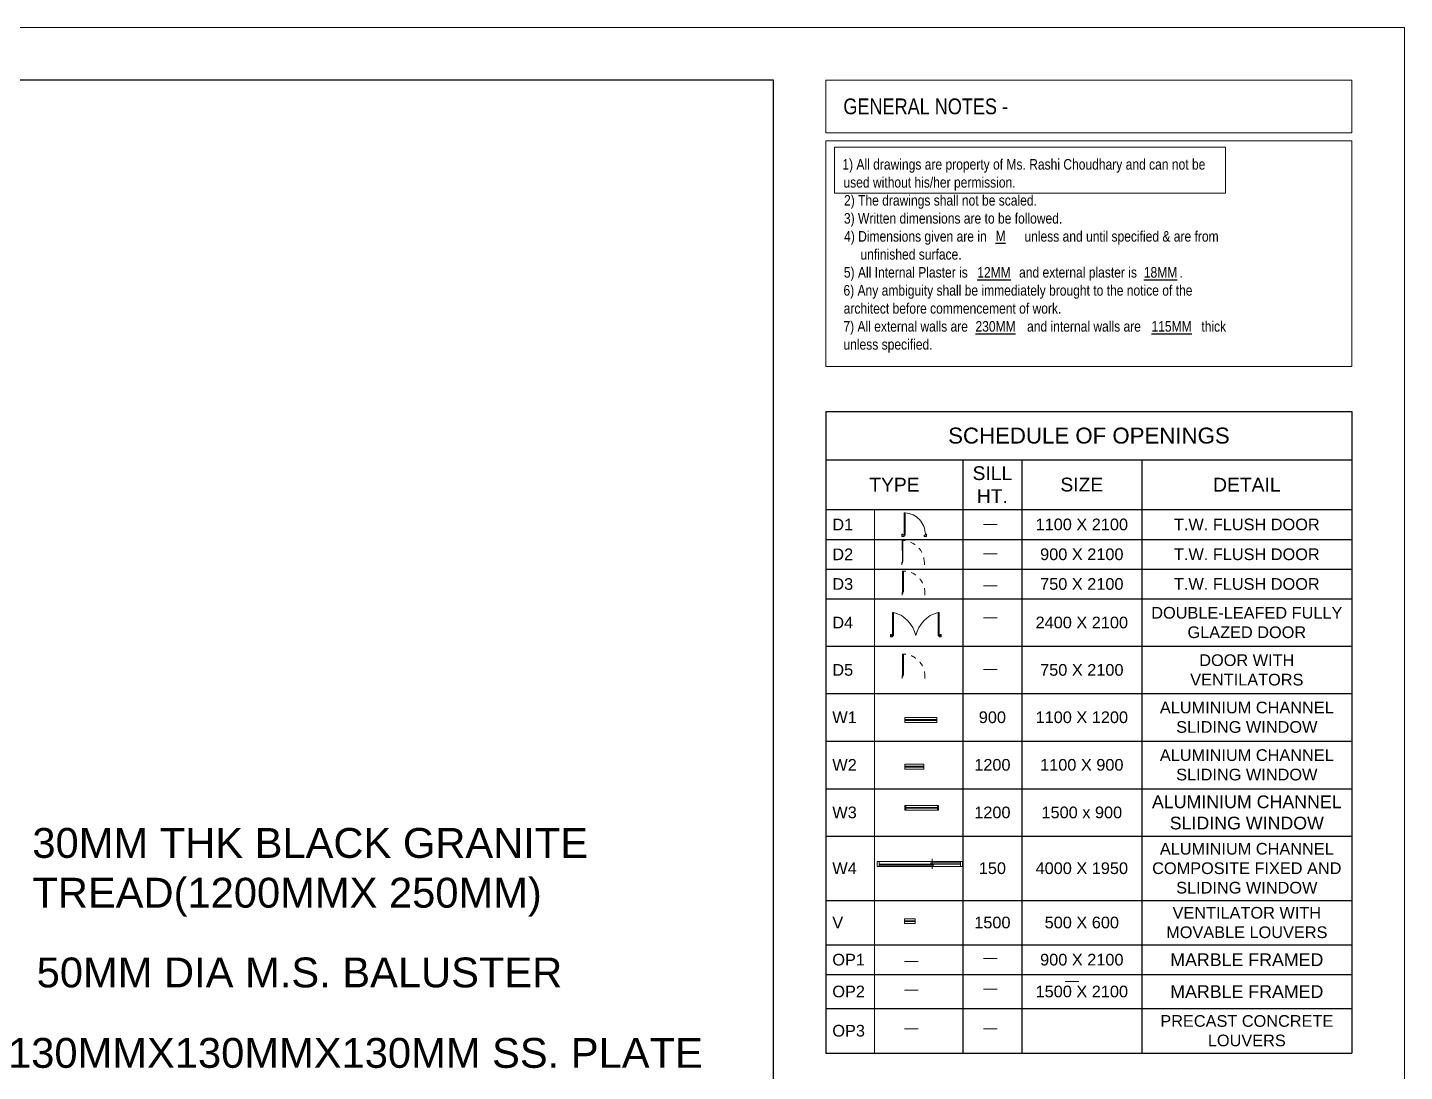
# Model space of a CAD drawing. Header units: millimetres. Extents: x -1932176 to 78768, y -1967 to 1266654.
# Drawn here: x -1855312.64 to -1855286.67, y 1151235.54 to 1151255.21 of the extents above; entities that cross this region are included whole.
import ezdxf

# ---------------------------------------------------------------- set-up
doc = ezdxf.new("R2010")
doc.units = ezdxf.units.MM
doc.linetypes.add('ACAD_ISO03W100', pattern=[30, 12, -18])
doc.linetypes.add('DASHED2', pattern=[9.525, 6.35, -3.175])
for name, color, linetype, lineweight in [('DIMENSION', 31, 'Continuous', 5), ('Door window', 200, 'Continuous', 9), ('text', 252, 'Continuous', 5), ('walls', 50, 'Continuous', 30)]:
    doc.layers.add(name, color=color, linetype=linetype, lineweight=lineweight)
doc.layers.add('FURNITURE', color=160, linetype='Continuous', lineweight=9, transparency=0.1)
doc.styles.add('1OO NEW', font='arial.ttf', dxfattribs={"height": 100})
doc.styles.add('20 scale', font='ARIALN.TTF', dxfattribs={"height": 0.2})
doc.styles.get("Standard").update_dxf_attribs({"font": 'arial.ttf'})

# ---------------------------------------------------------------- blocks, each defined once
blk = doc.blocks.new('*T327')
at = {"layer": 'text', "color": 0, "linetype": 'ByBlock', "lineweight": -2, "ltscale": 30, "transparency": 16777216}
for p, q in [((0, 0), (9.916, 0)), ((0, 0), (0, -12.086)), ((9.916, 0), (9.916, -12.086)), ((0, -0.907), (9.916, -0.907)), ((2.582, -0.907), (2.582, -12.086)), ((3.693, -0.907), (3.693, -12.086)), ((5.955, -0.907), (5.955, -12.086)), ((0, -1.844), (9.916, -1.844)), ((0, -2.409), (9.916, -2.409)), ((0, -2.969), (9.916, -2.969)), ((0, -3.529), (9.916, -3.529)), ((0, -4.422), (9.916, -4.422)), ((0, -5.314), (9.916, -5.314)), ((0, -6.207), (9.916, -6.207)), ((0, -7.108), (9.916, -7.108)), ((0, -8.001), (9.916, -8.001)), ((0, -9.209), (9.916, -9.209)), ((0, -10.048), (9.916, -10.048)), ((0, -10.608), (9.916, -10.608)), ((0, -11.248), (9.916, -11.248)), ((0, -12.086), (9.916, -12.086))]:
    blk.add_line(p, q, dxfattribs=at)
at = {"layer": 'text', "color": 0, "linetype": 'Continuous', "lineweight": 9, "ltscale": 30, "transparency": 16777216}
for s, insert, char_height, width, attachment_point in [('SCHEDULE OF OPENINGS', (4.958, -0.453), 0.3, 9.67582, 5), ('SILL HT.', (3.138, -1.376), 0.26, 0.87101, 5), ('TYPE', (1.291, -1.376), 0.26, 2.34236, 5), ('SIZE', (4.824, -1.376), 0.26, 2.0213, 5), ('DETAIL', (7.935, -1.376), 0.26, 3.72115, 5), ('D1', (0.12, -2.127), 0.22, 2.34236, 4), ('1100 X 2100', (4.824, -2.127), 0.22, 2.0213, 5), ('T.W. FLUSH DOOR', (7.935, -2.127), 0.22, 3.72115, 5), ('D2', (0.12, -2.689), 0.22, 2.34236, 4), ('900 X 2100', (4.824, -2.689), 0.22, 2.0213, 5), ('T.W. FLUSH DOOR', (7.935, -2.689), 0.22, 3.72115, 5), ('D3', (0.12, -3.249), 0.22, 2.34236, 4), ('750 X 2100', (4.824, -3.249), 0.22, 2.0213, 5), ('T.W. FLUSH DOOR', (7.935, -3.249), 0.22, 3.72115, 5), ('D4', (0.12, -3.975), 0.22, 2.34236, 4), ('2400 X 2100', (4.824, -3.975), 0.22, 2.0213, 5), ('{\\H0.91667x;DOUBLE-LEAFED FULLY GLAZED DOOR} ', (7.935, -3.975), 0.24, 3.72115, 5), ('DOOR WITH VENTILATORS', (7.935, -4.868), 0.22, 3.72115, 5), ('D5', (0.12, -4.868), 0.22, 2.34236, 4), ('750 X 2100', (4.824, -4.868), 0.22, 2.0213, 5), ('W1', (0.12, -5.76), 0.22, 2.34236, 4), ('900', (3.138, -5.76), 0.22, 0.87101, 5), ('1100 X 1200', (4.824, -5.76), 0.22, 2.0213, 5), ('ALUMINIUM CHANNEL SLIDING WINDOW', (7.935, -5.76), 0.22, 3.72115, 5), ('ALUMINIUM CHANNEL SLIDING WINDOW', (7.935, -6.657), 0.22, 3.72115, 5), ('W2', (0.12, -6.657), 0.22, 2.34236, 4), ('1200', (3.138, -6.657), 0.22, 0.87101, 5), ('1100 X 900', (4.824, -6.657), 0.22, 2.0213, 5), ('ALUMINIUM CHANNEL SLIDING WINDOW', (7.935, -7.554), 0.24, 3.72115, 5), ('W3', (0.12, -7.554), 0.22, 2.34236, 4), ('1200', (3.138, -7.554), 0.22, 0.87101, 5), ('1500 x 900', (4.824, -7.554), 0.22, 2.0213, 5), ('ALUMINIUM CHANNEL COMPOSITE FIXED AND SLIDING WINDOW', (7.935, -8.605), 0.22, 3.72115, 5), ('W4', (0.12, -8.605), 0.22, 2.34236, 4), ('150', (3.138, -8.605), 0.22, 0.87101, 5), ('4000 X 1950', (4.824, -8.605), 0.22, 2.0213, 5), ('VENTILATOR WITH MOVABLE LOUVERS', (7.935, -9.628), 0.22, 3.72115, 5), ('V', (0.12, -9.628), 0.22, 2.34236, 4), ('1500', (3.138, -9.628), 0.22, 0.87101, 5), ('500 X 600', (4.824, -9.628), 0.22, 2.0213, 5), ('OP1', (0.12, -10.328), 0.22, 2.34236, 4), ('900 X 2100', (4.824, -10.328), 0.22, 2.0213, 5), ('MARBLE FRAMED', (7.935, -10.328), 0.24, 3.72115, 5), ('OP2', (0.12, -10.928), 0.22, 2.34236, 4), ('1500 X 2100', (4.824, -10.928), 0.22, 2.0213, 5), ('MARBLE FRAMED', (7.935, -10.928), 0.24, 3.72115, 5), ('PRECAST CONCRETE LOUVERS', (7.935, -11.667), 0.22, 3.72115, 5), ('OP3', (0.12, -11.667), 0.22, 2.34236, 4)]:
    blk.add_mtext(s, dxfattribs=dict(at, insert=insert, char_height=char_height, width=width, attachment_point=attachment_point))
blk = doc.blocks.new('MAIN DOOR')
at = {"layer": 'Door window'}
for p, q in [((35.93, 75.597), (35.93, 75.497)), ((35.93, 75.497), (35.98, 75.497)), ((35.98, 75.497), (35.98, 75.547)), ((35.98, 75.547), (36.03, 75.547)), ((35.98, 75.497), (37.03, 75.497)), ((35.98, 75.447), (35.98, 75.497)), ((37.03, 75.447), (35.98, 75.447)), ((36.03, 75.547), (36.03, 75.597)), ((37.03, 75.497), (37.03, 75.447)), ((35.93, 74.442), (35.93, 74.542)), ((35.93, 74.542), (35.98, 74.542)), ((35.98, 74.542), (35.98, 74.492)), ((35.98, 74.492), (36.03, 74.492)), ((36.03, 74.492), (36.03, 74.442))]:
    blk.add_line(p, q, dxfattribs=at)
at = {"layer": 'Door window', "linetype": 'DASHED2'}
blk.add_arc((36.022, 75.502), 1.01, 270.49061, 356.92271, dxfattribs=at)
blk = doc.blocks.new('door')
at = {"layer": 'Door window', "ltscale": 0.04}
for p, q in [((-0.034, -0.133), (-0.043, -0.133)), ((-0.014, -0.133), (-0.034, -0.133)), ((-0.014, -0.083), (-0.014, -0.133))]:
    blk.add_line(p, q, dxfattribs=at)
blk.add_lwpolyline([(-0.002, 0.766), (-0.025, 0.766), (-0.025, -0.083), (-0.002, -0.083)], close=True, dxfattribs=at)
at = {"layer": 'Door window', "linetype": 'ACAD_ISO03W100', "ltscale": 0.01}
blk.add_arc((-0.047, -0.133), 0.9, 359.9999, 87.1557, dxfattribs=at)
blk = doc.blocks.new('door toilet')
at = {"layer": 'Door window', "ltscale": 0.04}
for p, q in [((0, 0), (-0.034, 0)), ((-0.012, 0.05), (0.015, 0.05)), ((0, 0), (0, 0.05))]:
    blk.add_line(p, q, dxfattribs=at)
blk.add_lwpolyline([(-0.012, 0.05), (-0.012, 0.75), (0.015, 0.75), (0.015, 0.05)], dxfattribs=at)
at = {"layer": 'Door window', "linetype": 'ACAD_ISO03W100', "ltscale": 0.01}
blk.add_arc((0.012, 0.028), 0.722, 357.7766, 89.787, dxfattribs=at)
at = {"layer": 'walls'}
blk.add_line((0, 0), (0, 0), dxfattribs=at)
blk = doc.blocks.new('AP0N08')
for p, q in [((0, 0), (0, 120)), ((0, 120), (2100, 120)), ((0, 0), (2100, 0)), ((50, 0), (50, 120)), ((50, 60), (2050, 60)), ((50, 30), (780, 30)), ((720, 90), (2050, 90)), ((720, 90), (720, 60)), ((750, 180), (750, -70)), ((780, 60), (780, 30)), ((2050, 0), (2050, 120)), ((2100, 0), (2100, 120))]:
    blk.add_line(p, q)
blk = doc.blocks.new('window')
at = {"layer": 'Door window'}
for p, q in [((0, 0.135), (0.9, 0.135)), ((0, 0.095), (0.9, 0.095)), ((0.016, 0.135), (0.016, 0.095)), ((0.016, 0.115), (0.882, 0.115)), ((0.882, 0.135), (0.882, 0.095))]:
    blk.add_line(p, q, dxfattribs=at)
for points in [[(0.9, 0.23), (0, 0.23)], [(0, 0), (0.9, 0)]]:
    blk.add_lwpolyline(points, dxfattribs=at)
blk = doc.blocks.new('vent')
at = {"layer": 'Door window', "ltscale": 0.04}
for p, q in [((0, 0.135), (0.5, 0.135)), ((0, 0.093), (0.5, 0.093)), ((0.05, 0.115), (0.45, 0.115))]:
    blk.add_line(p, q, dxfattribs=at)
for points in [[(0, 0.23), (0.5, 0.23)], [(0.5, 0), (0, 0)], [(0.05, 0.093), (0.05, 0.135)], [(0.45, 0.135), (0.45, 0.093)]]:
    blk.add_lwpolyline(points, dxfattribs=at)
blk = doc.blocks.new('win')
at = {"layer": 'Door window', "lineweight": 20, "ltscale": 2}
for p, q in [((0, 0.23), (1.5, 0.23)), ((0, 0.135), (1.5, 0.135)), ((0, 0.095), (1.5, 0.095)), ((0, 0), (1.5, 0)), ((0.05, 0.135), (0.05, 0.095)), ((0.05, 0.125), (1.45, 0.125)), ((0.05, 0.115), (1.45, 0.115)), ((0.05, 0.105), (1.45, 0.105)), ((1.45, 0.135), (1.45, 0.095))]:
    blk.add_line(p, q, dxfattribs=at)
blk = doc.blocks.new('DOUBLE LEAFED DOOR')
at = {"layer": 'Door window'}
for p, q in [((27.994, 34.226), (26.894, 34.226)), ((26.894, 34.226), (26.894, 34.176)), ((26.894, 34.176), (27.994, 34.176)), ((27.944, 34.276), (27.944, 34.326)), ((27.994, 34.276), (27.944, 34.276)), ((27.994, 34.226), (27.994, 34.276)), ((28.044, 34.226), (27.994, 34.226)), ((27.994, 34.176), (27.994, 34.226)), ((28.044, 34.326), (28.044, 34.226)), ((28.044, 34.226), (28.044, 34.226)), ((26.894, 32.026), (26.894, 32.076)), ((26.894, 32.076), (27.994, 32.076)), ((27.994, 32.026), (26.894, 32.026)), ((27.994, 31.976), (27.944, 31.976)), ((27.944, 31.976), (27.944, 31.926)), ((27.994, 32.076), (27.994, 32.026)), ((28.044, 32.026), (27.994, 32.026)), ((27.994, 32.026), (27.994, 31.976)), ((28.044, 31.926), (28.044, 32.026))]:
    blk.add_line(p, q, dxfattribs=at)
for centre, start, end in [((28.304, 34.55), 194.84334, 257.42947), ((28.304, 31.703), 102.57053, 165.15666)]:
    blk.add_arc(centre, 1.459, start, end, dxfattribs=at)

msp = doc.modelspace()

# ---------------------------------------------------------------- linework, layer by layer
at = {"layer": 'DIMENSION', "color": 6, "linetype": 'Continuous', "lineweight": 9, "ltscale": 2.5, "transparency": 33554687}
for p, q in [((-1855376.3544, 1151255.21493), (-1855286.67499, 1151255.21493)), ((-1855286.67499, 1151196.31493), (-1855286.67499, 1151255.21493)), ((-1855297.5824, 1151253.23176), (-1855297.5824, 1151254.22335)), ((-1855297.5824, 1151254.22335), (-1855287.66657, 1151254.22335)), ((-1855297.5824, 1151254.22335), (-1855287.66657, 1151254.22335)), ((-1855297.5824, 1151253.23176), (-1855297.5824, 1151254.22335)), ((-1855287.66657, 1151254.22335), (-1855287.66657, 1151253.23176)), ((-1855287.66657, 1151254.22335), (-1855287.66657, 1151253.23176)), ((-1855287.66657, 1151253.23176), (-1855297.5824, 1151253.23176)), ((-1855297.5824, 1151248.8292), (-1855297.5824, 1151253.08303)), ((-1855287.66657, 1151253.08303), (-1855297.5824, 1151253.08303)), ((-1855287.66657, 1151253.08303), (-1855297.5824, 1151253.08303)), ((-1855287.66657, 1151253.08303), (-1855287.66657, 1151248.8292)), ((-1855297.5824, 1151248.8292), (-1855287.66657, 1151248.8292))]:
    msp.add_line(p, q, dxfattribs=at)
at = {"layer": 'DIMENSION', "color": 6, "linetype": 'Continuous', "lineweight": 25, "ltscale": 2.5, "transparency": 33554687}
for p, q in [((-1855298.57398, 1151254.22335), (-1855375.36281, 1151254.22335)), ((-1855298.57398, 1151197.30651), (-1855298.57398, 1151254.22335))]:
    msp.add_line(p, q, dxfattribs=at)
at = {"layer": 'DIMENSION', "linetype": 'Continuous', "lineweight": 9, "ltscale": 50, "transparency": 33554687}
msp.add_line((-1855297.5824, 1151253.23176), (-1855287.66657, 1151253.23176), dxfattribs=at)
at = {"layer": 'FURNITURE'}
msp.add_lwpolyline([(-1855297.41924, 1151252.96091), (-1855290.05148, 1151252.96091), (-1855290.05148, 1151252.09152), (-1855297.41924, 1151252.09152)], close=True, dxfattribs=at)
at = {"layer": 'text', "color": 6, "linetype": 'Continuous', "lineweight": 9, "ltscale": 2.5, "transparency": 33554687}
for p, q in [((-1855296.66824, 1151246.13296), (-1855296.66824, 1151235.89115)), ((-1855294.61082, 1151245.85033), (-1855294.35147, 1151245.85033)), ((-1855294.61082, 1151245.29841), (-1855294.35147, 1151245.29841)), ((-1855294.61082, 1151244.69597), (-1855294.35147, 1151244.69597)), ((-1855294.61082, 1151244.08887), (-1855294.35147, 1151244.08887)), ((-1855294.61082, 1151243.11625), (-1855294.35147, 1151243.11625)), ((-1855296.10292, 1151237.61876), (-1855295.84357, 1151237.61876)), ((-1855294.61082, 1151237.67328), (-1855294.35147, 1151237.67328)), ((-1855294.61082, 1151237.09738), (-1855294.35147, 1151237.09738)), ((-1855293.07381, 1151237.23925), (-1855292.81446, 1151237.23925)), ((-1855296.10292, 1151237.07482), (-1855295.84357, 1151237.07482)), ((-1855296.10292, 1151236.34445), (-1855295.84357, 1151236.34445)), ((-1855294.61082, 1151236.34617), (-1855294.35147, 1151236.34617))]:
    msp.add_line(p, q, dxfattribs=at)
at = {"layer": 'text'}
for p, q in [((-1855296.15042, 1151245.6676), (-1855296.15042, 1151245.6276)), ((-1855295.68809, 1151245.6676), (-1855295.68809, 1151245.6276)), ((-1855296.15065, 1151245.13849), (-1855296.15042, 1151245.09123)), ((-1855295.72762, 1151245.14048), (-1855295.7274, 1151245.09323)), ((-1855296.14772, 1151244.57492), (-1855296.14772, 1151244.51853)), ((-1855295.718, 1151244.57492), (-1855295.718, 1151244.51853)), ((-1855296.36819, 1151243.77505), (-1855296.36819, 1151243.73505)), ((-1855295.40819, 1151243.77505), (-1855295.40819, 1151243.73505)), ((-1855296.14772, 1151243.00788), (-1855296.14772, 1151242.95149)), ((-1855295.718, 1151243.00788), (-1855295.718, 1151242.95149)), ((-1855296.09304, 1151242.21124), (-1855296.09304, 1151242.11924)), ((-1855295.49304, 1151242.21124), (-1855295.49304, 1151242.11924)), ((-1855296.09835, 1151241.33167), (-1855296.09835, 1151241.23967)), ((-1855295.73835, 1151241.33167), (-1855295.73835, 1151241.23967)), ((-1855296.09835, 1151240.55818), (-1855296.09835, 1151240.46618)), ((-1855295.45835, 1151240.55818), (-1855295.45835, 1151240.46618)), ((-1855296.10292, 1151238.42263), (-1855296.10292, 1151238.33063)), ((-1855295.90292, 1151238.42263), (-1855295.90292, 1151238.33063))]:
    msp.add_line(p, q, dxfattribs=at)
at = {"layer": 'text', "lineweight": 9, "ltscale": 0.04, "transparency": 33554646}
for p, q in [((-1855296.09835, 1151240.55818), (-1855295.45835, 1151240.55818)), ((-1855296.09835, 1151240.46618), (-1855295.45835, 1151240.46618)), ((-1855296.07835, 1151240.55818), (-1855296.07835, 1151240.46618)), ((-1855295.47835, 1151240.51618), (-1855296.07835, 1151240.51618)), ((-1855295.47835, 1151240.51218), (-1855296.07835, 1151240.51218)), ((-1855295.47835, 1151240.50818), (-1855296.07835, 1151240.50818)), ((-1855295.47835, 1151240.55818), (-1855295.47835, 1151240.46618))]:
    msp.add_line(p, q, dxfattribs=at)

# ---------------------------------------------------------------- block references
msp.add_blockref('*T327', (-1855297.5824, 1151247.97739))
at = {"layer": 'text'}
for name, p, xscale, yscale, zscale, rotation in [('MAIN DOOR', (-1855265.91147, 1151231.25542), 0.4, 0.4, 0.4, 90), ('door', (-1855296.13055, 1151245.19007), 0.4725500514086484, 0.4725500514086484, 0.4725500514086484, 0.2703150541576388), ('DOUBLE LEAFED DOOR', (-1855309.13867, 1151254.95267), 0.4, 0.4, 0.4, 270), ('AP0N08', (-1855295.00499, 1151239.49849), 0.0007666666666666617, 0.0007666666666666617, 0.0007666666666666617, 179.9999999999999)]:
    msp.add_blockref(name, p, dxfattribs=dict(at, xscale=xscale, yscale=yscale, zscale=zscale, rotation=rotation))
at = {"layer": 'text', "xscale": 0.563896713302228, "yscale": 0.563896713302228, "zscale": 0.563896713302228}
for p in [(-1855296.13147, 1151244.55094), (-1855296.13147, 1151242.98389)]:
    msp.add_blockref('door toilet', p, dxfattribs=at)
at = {"layer": 'text', "lineweight": 20, "xscale": 0.4, "yscale": 0.4, "zscale": 0.4}
msp.add_blockref('win', (-1855296.09304, 1151242.11924), dxfattribs=at)
at = {"layer": 'text', "lineweight": 18, "xscale": 0.4, "yscale": 0.4, "zscale": 0.4}
for name, p, rotation in [('window', (-1855295.73835, 1151241.33167), 179.9999999999924), ('vent', (-1855295.90292, 1151238.42263), 180)]:
    msp.add_blockref(name, p, dxfattribs=dict(at, rotation=rotation))

# ---------------------------------------------------------------- texts
at = {"layer": 'DIMENSION', "linetype": 'Continuous', "lineweight": 25, "transparency": 33554687, "style": '20 scale'}
for s, height, p in [('GENERAL NOTES -', 0.2974747, (-1855297.25429, 1151253.58102)), ('1) All drawings are property of Ms. Rashi Choudhary and can not be', 0.1983165, (-1855297.2729, 1151252.53857)), ('used without his/her permission.', 0.1983165, (-1855297.25227, 1151252.19928)), ('2) The drawings shall not be scaled.', 0.1983165, (-1855297.24189, 1151251.85999)), ('3) Written dimensions are to be followed.', 0.1983165, (-1855297.24337, 1151251.5207)), ('4) Dimensions given are in ', 0.1983165, (-1855297.24068, 1151251.18141)), ('%%UM', 0.198316, (-1855294.38408, 1151251.19061)), (' unless and until specified & are from', 0.1983165, (-1855293.90382, 1151251.18141)), ('unfinished surface.', 0.1983165, (-1855296.93151, 1151250.84212)), ('5) All Internal Plaster is ', 0.1983165, (-1855297.24486, 1151250.50283)), ('%%U12MM', 0.198316, (-1855294.72983, 1151250.50283)), (' and external plaster is ', 0.1983165, (-1855294.0043, 1151250.50283)), ('%%U18MM', 0.198316, (-1855291.58943, 1151250.50283)), ('6) Any ambiguity shall be immediately brought to the notice of the', 0.1983165, (-1855297.25227, 1151250.16354)), ('.', 0.19832, (-1855290.91789, 1151250.50283)), ('architect before commencement of work.', 0.1983165, (-1855297.24809, 1151249.82425)), ('7) All external walls are ', 0.1983165, (-1855297.25348, 1151249.48496)), ('%%U230MM', 0.198316, (-1855294.76337, 1151249.48496)), (' and internal walls are ', 0.1983165, (-1855293.8532, 1151249.48496)), ('%%U115MM', 0.198316, (-1855291.44463, 1151249.48496)), (' thick', 0.198316, (-1855290.5683, 1151249.48496)), ('unless specified.', 0.1983165, (-1855297.25227, 1151249.14567))]:
    msp.add_text(s, height=height, dxfattribs=at).set_placement(p)
at = {"layer": 'text', "char_height": 0.5625, "attachment_point": 1, "style": '1OO NEW'}
for s, insert, width in [('30MM THK BLACK GRANITE\\PTREAD(1200MMX 250MM)', (-1855312.5456, 1151240.13116, 0), 12.8209871), ('50MM DIA M.S. BALUSTER', (-1855312.46474, 1151237.69092, 0), 13.0835163), ('130MMX130MMX130MM SS. PLATE', (-1855313.00384, 1151236.17505, 0), 13.0835163)]:
    msp.add_mtext(s, dxfattribs=dict(at, insert=insert, width=width))

doc.saveas('drawing.dxf')
